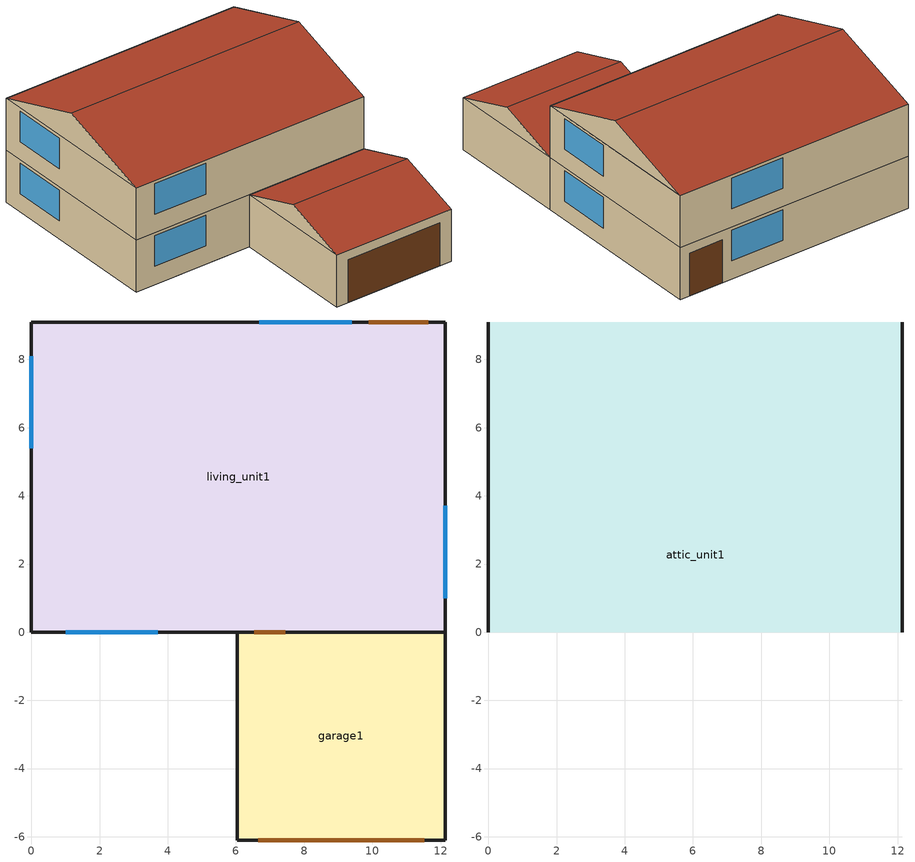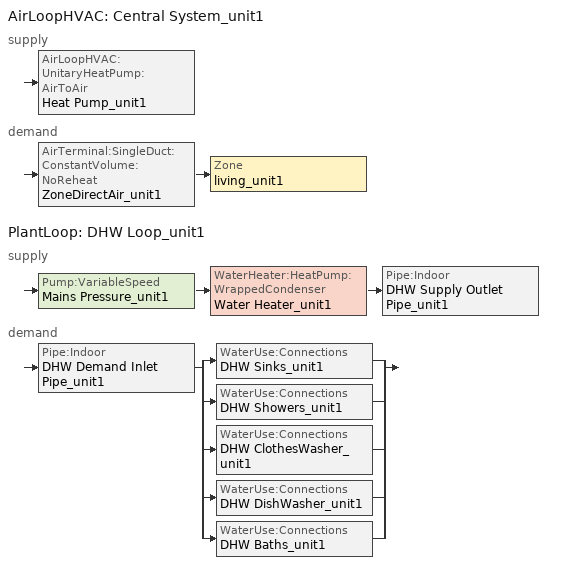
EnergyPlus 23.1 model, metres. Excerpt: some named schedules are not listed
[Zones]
living_unit1
 floor adiabatic (Interior Floor): 0,0 0,9.1 12.13,9.1 12.13,0 z2.6
 floor ground (Interior Floor): 0,0 0,9.1 12.13,9.1 12.13,0 z0.01
 wall outside (Exterior Wall): 12.13,0 12.13,9.1 0,9.1 0,0 6.04,0 z0.01:2.6; 0,0 12.13,0 12.13,9.1 0,9.1 0,0 z2.6:5.19
 wall to garage1 (Exterior Wall): 6.04,0 12.13,0 z0.01:2.6
 window (Exterior Window): 1,0 3.71,0 / 9.39,9.1 6.68,9.1 / 12.13,1 12.13,3.71 / 0,8.1 0,5.39 z0.92:2.45; 1,0 3.71,0 / 9.39,9.1 6.68,9.1 / 12.13,1 12.13,3.71 / 0,8.1 0,5.39 z3.52:5.04
 door (Exterior Door): 11.63,9.1 9.89,9.1 z0.01:2.14
 door inside (Exterior Door): 6.54,0 7.45,0 z0.01:2.14
 ceiling to attic_unit1 (Interior Ceiling): 0,0 12.13,0 12.13,9.1 0,9.1 z5.19
garage1
 floor ground (Interior Floor): 6.04,-6.1 6.04,0 12.13,0 12.13,-6.1 z0.01
 wall outside (Gable_end): 6.04,0 6.04,-6.1 12.13,-6.1 12.13,0 z0.01:2.6; 12.13,-6.1,2.6 12.13,0,2.6 12.13,-3.05,3.61; 6.04,0,2.6 6.04,-6.1,2.6 6.04,-3.05,3.61
 door (Exterior Door): 6.65,-6.1 11.52,-6.1 z0.01:2.14
 roof outside (Exterior Roof): 6.04,-6.1,2.6 12.13,-6.1,2.6 12.13,-3.05,3.61 6.04,-3.05,3.61; 12.13,0,2.6 6.04,0,2.6 6.04,-3.05,3.61 12.13,-3.05,3.61
attic_unit1
 wall outside (Gable_end): 12.13,0,5.19 12.13,9.1,5.19 12.13,4.55,6.7; 0,9.1,5.19 0,0,5.19 0,4.55,6.7
 roof outside (Exterior Roof): 0,0,5.19 12.13,0,5.19 12.13,4.55,6.7 0,4.55,6.7; 12.13,9.1,5.19 0,9.1,5.19 0,4.55,6.7 12.13,4.55,6.7
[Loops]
AirLoopHVAC 'Central System_unit1'
 supply: AirLoopHVAC:UnitaryHeatPump:AirToAir 'Heat Pump_unit1'
 demand: AirTerminal:SingleDuct:ConstantVolume:NoReheat 'ZoneDirectAir_unit1' > Zone 'living_unit1'
PlantLoop 'DHW Loop_unit1'
 supply: Pump:VariableSpeed 'Mains Pressure_unit1' > WaterHeater:HeatPump:WrappedCondenser 'Water Heater_unit1' > Pipe:Indoor 'DHW Supply Outlet Pipe_unit1'
 demand: Pipe:Indoor 'DHW Demand Inlet Pipe_unit1' > split
  | WaterUse:Connections 'DHW Sinks_unit1'
  | WaterUse:Connections 'DHW Showers_unit1'
  | WaterUse:Connections 'DHW ClothesWasher_unit1'
  | WaterUse:Connections 'DHW DishWasher_unit1'
  | WaterUse:Connections 'DHW Baths_unit1'
[Building]
US+SF+CZ2AWH+hp+slab+IECC_2024: North Axis {deg}=0; Terrain=Suburbs; Loads Convergence Tolerance Value {W}=0.04; Temperature Convergence Tolerance Value {deltaC}=0.4; Solar Distribution=FullExterior; Maximum Number of Warmup Days=25; Minimum Number of Warmup Days=6
[Site:Location]
Tampa-MacDill.AFB_FL_USA WMO=747880: Latitude {deg}=27.85; Longitude {deg}=-82.52; Time Zone {hr}=-5; Elevation {m}=8
[SizingPeriod:DesignDay] Day of Month=21; Dry-Bulb Temperature Range Modifier Type=DefaultMultipliers; Humidity Condition Type=Wetbulb; Barometric Pressure {Pa}=101229; Rain Indicator=No; Snow Indicator=No; Daylight Saving Time Indicator=No
Name | Month | Day Type | Maximum Dry-Bulb Temperature {C} | Daily Dry-Bulb Temperature Range {deltaC} | Wetbulb or DewPoint at Maximum Dry-Bulb {C} | Wind Speed {m/s} | Wind Direction {deg} | Solar Model Indicator | Sky Clearness | ASHRAE Clear Sky Optical Depth for Beam Irradiance (taub) | ASHRAE Clear Sky Optical Depth for Diffuse Irradiance (taud)
Tampa-MacDill.AFB_FL_USA Ann Htg 99.6% Condns DB | 1 | WinterDesignDay | 4.6 | 0 | 4.6 | 2.5 | 10 | ASHRAEClearSky | 0
Tampa-MacDill.AFB_FL_USA Ann Clg .4% Condns DB=>MWB | 8 | SummerDesignDay | 33.9 | 7.9 | 25.1 | 3.1 | 270 | ASHRAETau |  | 0.491 | 2.016
[Site:WaterMainsTemperature]
Calculation Method=Correlation; Annual Average Outdoor Air Temperature {C}=21.85; Maximum Difference In Monthly Average Outdoor Air Temperatures {deltaC}=14.3
[Material]
Name | Roughness | Thickness {m} | Conductivity {W/m-K} | Density {kg/m3} | Specific Heat {J/kg-K} | Thermal Absorptance | Solar Absorptance | Visible Absorptance
sheathing_consol_layer | Rough | 0.0127 | 0.0940184 | 685.008 | 1172.332
ceil_consol_layer | Rough | 0.340392 | 0.0617176 | 41.9286 | 776.251
wall_consol_layer | Rough | 0.0889 | 0.0579573 | 120.801 | 1036.26
CopperPipe | MediumRough | 0.01905 | 401 | 2243 | 837 | 0.9 | 0.65 | 0.65
Asphalt_shingle | MediumRough | 0.00633985 | 0.08186 | 1121.29 | 1255.2 | 0.9 | 0.75
cement_stucco | MediumSmooth | 0.01905 | 0.721 | 1865.58 | 878.64
syn_stucco | MediumSmooth | 0.003048 | 8.65E-02 | 400 | 878.64 | 0.7
Drywall_1/2in | MediumSmooth | 0.0127 | 0.16009 | 800.923 | 1087.84
OSB_5/8in | MediumSmooth | 0.015875 | 0.1163 | 544.627 | 1213.36
OSB_7/16in | MediumSmooth | 0.0111125 | 0.1163 | 544.627 | 1213.36
Plywood_3/4in | Rough | 0.01905 | 0.115458 | 544.68 | 674.54 | 0.9 | 0.7 | 0.7
Carpet_n_pad | MediumSmooth | 0.0254001 | 0.0601314 | 32.0369 | 836.8 | 0.9 | 0.7 | 0.7
OSB_1/2in | MediumSmooth | 0.0127 | 0.1163 | 544.627 | 1213.36 | 0.9 | 0.7 | 0.7
door_const | Smooth | 0.0317022 | 0.0720096 | 512.64 | 767.58
Std Wood 6inch | MediumSmooth | 0.15 | 0.12 | 540 | 1210 | 0.9 | 0.7 | 0.7
Pipe Insulation | VeryRough | 0.0406504 | 0.0331717 | 91 | 836 | 0.9 | 0.5 | 0.5
[Material:NoMass]
Bldg_paper_felt: Roughness=Smooth; Thermal Resistance {m2-K/W}=0.0105666
[Material:AirGap]
Air_4_in_vert: Thermal Resistance {m2-K/W}=0.158499
[WindowMaterial:SimpleGlazingSystem]
Glass: U-Factor {W/m2-K}=2.27144; Solar Heat Gain Coefficient=0.216875; Visible Transmittance=0.88
[WindowMaterial:Blind]
int_blind: Slat Orientation=Horizontal; Slat Width {m}=0.025; Slat Separation {m}=0.01875; Slat Thickness {m}=0.001; Slat Angle {deg}=45; Slat Conductivity {W/m-K}=221; Slat Beam Solar Transmittance=0; Front Side Slat Beam Solar Reflectance=0.5; Back Side Slat Beam Solar Reflectance=0.5; Slat Diffuse Solar Transmittance=0; Front Side Slat Diffuse Solar Reflectance=0.5; Back Side Slat Diffuse Solar Reflectance=0.5; Slat Beam Visible Transmittance=0; Front Side Slat Beam Visible Reflectance=0.5; Back Side Slat Beam Visible Reflectance=0.5; Slat Diffuse Visible Transmittance=0; Front Side Slat Diffuse Visible Reflectance=0.5; Back Side Slat Diffuse Visible Reflectance=0.5; Slat Infrared Hemispherical Transmittance=0; Front Side Slat Infrared Hemispherical Emissivity=0.9; Back Side Slat Infrared Hemispherical Emissivity=0.9; Blind to Glass Distance {m}=0.05; Blind Top Opening Multiplier=0.5; Blind Bottom Opening Multiplier=0.5; Blind Left Side Opening Multiplier=0.5; Blind Right Side Opening Multiplier=0.5
[Construction]
Exterior Wall: syn_stucco, sheathing_consol_layer, OSB_7/16in, wall_consol_layer, Drywall_1/2in
InteriorFurnishings: Std Wood 6inch
Interior Floor: Plywood_3/4in, Carpet_n_pad
Interior Ceiling: ceil_consol_layer, Drywall_1/2in
Exterior Roof: Asphalt_shingle, OSB_1/2in
Exterior Window: Glass
Exterior Door: door_const
Gable_end: cement_stucco, Bldg_paper_felt, OSB_5/8in, Air_4_in_vert, Drywall_1/2in
window_w_blinds: Glass, int_blind
Insulated Pipe: Pipe Insulation, CopperPipe
[Zone] Multiplier=1
living_unit1; garage1; attic_unit1
[WindowShadingControl]
Shades-living_unit1: Zone=living_unit1; Shading Type=InteriorBlind; Construction with Shading=window_w_blinds; Shading Control Type=OnIfScheduleAllows; Schedule=shading_2012iecc; Shading Control Is Scheduled=Yes; Glare Control Is Active=No; Multiple Surface Control Type=Sequential; Fenestration Surface 1=Window_ldf_1.unit1; Fenestration Surface 2=Window_ldb_1.unit1; Fenestration Surface 3=Window_sdr_1.unit1; Fenestration Surface 4=Window_sdl_1.unit1; Fenestration Surface 5=Window_ldf_2.unit1; Fenestration Surface 6=Window_ldb_2.unit1; Fenestration Surface 7=Window_sdr_2.unit1; Fenestration Surface 8=Window_sdl_2.unit1
[InternalMass]
Internalmass_unit1: Construction=InteriorFurnishings; Zone or ZoneList=living_unit1; Surface Area {m2}=9.89591
[Shading:Overhang] Height above Window or Door {m}=0; Tilt Angle from Window/Door {deg}=90; Left extension from Window/Door Width {m}=0; Right extension from Window/Door Width {m}=0; Depth {m}=0.0152439
Name | Window or Door
Overhang_sdr_1.unit1 | Window_sdr_1.unit1
Overhang_sdr_2.unit1 | Window_sdr_2.unit1
[GroundHeatTransfer:Control]
gtp_control: Run Basement Preprocessor=no; Run Slab Preprocessor=yes
[GroundHeatTransfer:Slab:Materials]
NMAT: Number of materials=2; ALBEDO: Surface Albedo: No Snow=0.16; ALBEDO: Surface Albedo: Snow=0.4; EPSLW: Surface Emissivity: No Snow=0.9; EPSLW: Surface Emissivity: Snow=0.9; Z0: Surface Roughness: No Snow {cm}=0.75; Z0: Surface Roughness: Snow {cm}=0.05; HIN: Indoor HConv: Downward Flow {W/m2-K}=6; HIN: Indoor HConv: Upward {W/m2-K}=9
[GroundHeatTransfer:Slab:MatlProps]
RHO: Slab Material density {kg/m3}=2300; RHO: Soil Density {kg/m3}=1200; CP: Slab CP {J/kg-K}=650; CP: Soil CP {J/kg-K}=1200; TCON: Slab k {W/m-K}=0.9; TCON: Soil k {W/m-K}=1
[GroundHeatTransfer:Slab:BoundConds]
EVTR: Is surface evapotranspiration modeled=FALSE; FIXBC: is the lower boundary at a fixed temperature=TRUE; TDEEPin {C}=10; USRHflag: Is the ground surface h specified by the user?=FALSE
[GroundHeatTransfer:Slab:BldgProps]
IYRS: Number of years to iterate=10; Shape: Slab shape=0; HBLDG: Building height {m}=4; TIN1: January Indoor Average Temperature Setpoint {C}=22.22; TIN2: February Indoor Average Temperature Setpoint {C}=22.22; TIN3: March Indoor Average Temperature Setpoint {C}=22.22; TIN4: April Indoor Average Temperature Setpoint {C}=22.22; TIN5: May Indoor Average Temperature Setpoint {C}=22.22; TIN6: June Indoor Average Temperature Setpoint {C}=23.88; TIN7: July Indoor Average Temperature Setpoint {C}=23.88; TIN8: August Indoor Average Temperature Setpoint {C}=23.88; TIN9: September Indoor Average Temperature Setpoint {C}=23.88; TIN10: October Indoor Average Temperature Setpoint {C}=22.22; TIN11: November Indoor Average Temperature Setpoint {C}=22.22; TIN12: December Indoor Average Temperature Setpoint {C}=22.22; TINAmp: Daily Indoor sine wave variation amplitude {deltaC}=0; ConvTol: Convergence Tolerance=0.1
[GroundHeatTransfer:Slab:Insulation]
RINS: R value of under slab insulation {m2-K/W}=0; DINS: Width of strip of under slab insulation {m}=0; RVINS: R value of vertical insulation {m2-K/W}=0; ZVINS: Depth of vertical insulation {m}=0.6; IVINS: Flag: Is there vertical insulation=0
[GroundHeatTransfer:Slab:EquivalentSlab]
APRatio: The area to perimeter ratio for this slab {m}=2.59995; SLABDEPTH: Thickness of slab on grade {m}=0.15; CLEARANCE: Distance from edge of slab to domain edge {m}=15; ZCLEARANCE: Distance from bottom of slab to domain bottom {m}=15
[GroundHeatTransfer:Basement:SimParameters]
F: Multiplier for the ADI solution=0.1; IYRS: Maximum number of yearly iterations:=15
[GroundHeatTransfer:Basement:MatlProps]
NMAT: Number of materials in this domain=6; Density for Foundation Wall {kg/m3}=2243; density for Floor Slab {kg/m3}=2243; density for Ceiling {kg/m3}=311; density for Soil {kg/m3}=1500; density for Gravel {kg/m3}=2000; density for Wood {kg/m3}=449; Specific heat for foundation wall {J/kg-K}=880; Specific heat for floor slab {J/kg-K}=880; Specific heat for ceiling {J/kg-K}=1530; Specific heat for soil {J/kg-K}=840; Specific heat for gravel {J/kg-K}=720; Specific heat for wood {J/kg-K}=1530; Thermal conductivity for foundation wall {W/m-K}=1.4; Thermal conductivity for floor slab {W/m-K}=1.4; Thermal conductivity for ceiling {W/m-K}=0.09; thermal conductivity for soil {W/m-K}=1.1; thermal conductivity for gravel {W/m-K}=1.9; thermal conductivity for wood {W/m-K}=0.12
[GroundHeatTransfer:Basement:Insulation]
REXT: R Value of any exterior insulation {m2-K/W}=1.761e-05; INSFULL: Flag: Is the wall fully insulated?=True
[GroundHeatTransfer:Basement:SurfaceProps]
ALBEDO: Surface albedo for No snow conditions=0.16; ALBEDO: Surface albedo for snow conditions=0.4; EPSLN: Surface emissivity No Snow=0.94; EPSLN: Surface emissivity with Snow=0.86; VEGHT: Surface roughness No snow conditions {cm}=6; VEGHT: Surface roughness Snow conditions {cm}=0.25; PET: Flag, Potential evapotranspiration on?=False
[GroundHeatTransfer:Basement:BldgData]
DWALL: Wall thickness {m}=0.2; DSLAB: Floor slab thickness {m}=0.243828; DGRAVXY: Width of gravel pit beside basement wall {m}=0.3; DGRAVZN: Gravel depth extending above the floor slab {m}=0.2; DGRAVZP: Gravel depth below the floor slab {m}=0.1
[GroundHeatTransfer:Basement:Interior]
COND: Flag: Is the basement conditioned?=True; HIN: Downward convection only heat transfer coefficient {W/m2-K}=0.92; HIN: Upward convection only heat transfer coefficient {W/m2-K}=4.04; HIN: Horizontal convection only heat transfer coefficient {W/m2-K}=3.08; HIN: Downward combined (convection and radiation) heat transfer coefficient {W/m2-K}=6.13; HIN: Upward combined (convection and radiation) heat transfer coefficient {W/m2-K}=9.26; HIN: Horizontal combined (convection and radiation) heat transfer coefficient {W/m2-K}=8.29
[GroundHeatTransfer:Basement:ComBldg]
January average temperature {C}=21; February average temperature {C}=21; March average temperature {C}=21; April average temperature {C}=21; May average temperature {C}=24; June average temperature {C}=24; July average temperature {C}=24; August average temperature {C}=24; September average temperature {C}=24; October average temperature {C}=24; November average temperature {C}=21; December average temperature {C}=21; Daily variation sine wave amplitude {deltaC}=21
[GroundHeatTransfer:Basement:EquivSlab]
APRatio: The area to perimeter ratio for this slab {m}=2.59995; EquivSizing: Flag=True
[GroundHeatTransfer:Basement:EquivAutoGrid]
CLEARANCE: Distance from outside of wall to edge of 3-D ground domain {m}=15; SlabDepth: Thickness of the floor slab {m}=0.1; BaseDepth: Depth of the basement wall below grade {m}=1.21914
[People]
people_unit1: Zone or ZoneList or Space or SpaceList=living_unit1; Number of People Schedule=Occupancy; Number of People Calculation Method=People; Number of People=3; Fraction Radiant=0; Sensible Heat Fraction=autocalculate; Activity Level Schedule=activity_sch; Enable ASHRAE 55 Comfort Warnings=No; Mean Radiant Temperature Calculation Type=ZoneAveraged
[Lights] Zone or ZoneList or Space or SpaceList=living_unit1; Schedule=InteriorLightingHE; Design Level Calculation Method=LightingLevel; Return Air Fraction=0; Fraction Radiant=0.6; Fraction Visible=0.2; Fraction Replaceable=0
Name | Lighting Level {W}
Living Hardwired Lighting1 | 232.336
Living Plug-in Lighting1 | 105.654
[ElectricEquipment] Zone or ZoneList or Space or SpaceList=living_unit1; Design Level Calculation Method=EquipmentLevel
Name | Schedule | Design Level {W} | Fraction Latent | Fraction Radiant | Fraction Lost
dishwasher1 | DishWasher_equip_sch | 37.141 | 0.15 | 0.6 | 0.25
refrigerator1 | Refrigerator | 84.3882 | 0 | 1 | 0
clotheswasher1 | ClothesWasher_equip_sch | 12.6932 | 0 | 0.8 | 0.2
electric_dryer1 | ClothesDryer | 213.065 | 0.05 | 0.15 | 0.8
electric_range1 | CookingRange | 248.154 | 0.3 | 0.4 | 0.3
television1 | InteriorLighting | 0 | 0 | 1 | 0
electric_mels1 | MiscPlugLoad | 567.464 | 0.06 | 0.69 | 0.25
IECC_Adj1 | MiscPlugLoad | 340.847 | 0.062439 | 0.411909 | 0.251045
[Exterior:Lights]
Name | Schedule | Design Level {W}
Exterior-Lights_unit1 | ExteriorLighting | 43.2425
Garage-Lights_unit1 | InteriorLightingHE | 7.16295
[DesignSpecification:OutdoorAir]
SZ_DSOA_living_unit1: Outdoor Air Method=Flow/Zone; Outdoor Air Flow per Person {m3/s-person}=0; Outdoor Air Flow per Zone {m3/s}=0.0283168
[Sizing:Zone]
living_unit1: Zone Cooling Design Supply Air Temperature Input Method=SupplyAirTemperature; Zone Cooling Design Supply Air Temperature {C}=12; Zone Heating Design Supply Air Temperature Input Method=SupplyAirTemperature; Zone Heating Design Supply Air Temperature {C}=32.22; Zone Cooling Design Supply Air Humidity Ratio {kgWater/kgDryAir}=0.0075; Zone Heating Design Supply Air Humidity Ratio {kgWater/kgDryAir}=0.008; Design Specification Outdoor Air Object=SZ_DSOA_living_unit1; Cooling Design Air Flow Method=DesignDay; Cooling Minimum Air Flow per Zone Floor Area {m3/s-m2}=0.000762; Heating Design Air Flow Method=DesignDay; Heating Maximum Air Flow per Zone Floor Area {m3/s-m2}=0.002032; Heating Maximum Air Flow {m3/s}=0.141576; Heating Maximum Air Flow Fraction=0.3
[Sizing:System]
Central System_unit1: Type of Load to Size On=Sensible; Design Outdoor Air Flow Rate {m3/s}=autosize; Central Heating Maximum System Air Flow Ratio=1; Preheat Design Temperature {C}=7; Preheat Design Humidity Ratio {kgWater/kgDryAir}=0.008; Precool Design Temperature {C}=11; Precool Design Humidity Ratio {kgWater/kgDryAir}=0.0075; Central Cooling Design Supply Air Temperature {C}=12; Central Heating Design Supply Air Temperature {C}=32.22; Type of Zone Sum to Use=NonCoincident; 100% Outdoor Air in Cooling=No; 100% Outdoor Air in Heating=No; Central Cooling Design Supply Air Humidity Ratio {kgWater/kgDryAir}=0.0075; Central Heating Design Supply Air Humidity Ratio {kgWater/kgDryAir}=0.008; Cooling Supply Air Flow Rate Method=DesignDay; Heating Supply Air Flow Rate Method=DesignDay; Zone Maximum Outdoor Air Fraction=1; Cooling Design Capacity Method=FractionOfAutosizedCoolingCapacity; Cooling Design Capacity {W}=autosize; Fraction of Autosized Cooling Design Capacity=1.15; Heating Design Capacity Method=FractionOfAutosizedHeatingCapacity; Heating Design Capacity {W}=autosize; Fraction of Autosized Heating Design Capacity=1.25; Central Cooling Capacity Control Method=OnOff
[Sizing:Plant]
DHW Loop_unit1: Loop Type=Heating; Design Loop Exit Temperature {C}=48.8889; Loop Design Temperature Difference {deltaC}=5.55556
[ZoneControl:Thermostat]
Zone Thermostat_unit1: Zone or ZoneList=living_unit1; Control Type Schedule=zone_control_type; Control 1=thermostat_living Dual SP Control
[ThermostatSetpoint:DualSetpoint]
thermostat_living Dual SP Control: Heating Setpoint Temperature Schedule=heating_sch; Cooling Setpoint Temperature Schedule=cooling_sch
[AirTerminal:SingleDuct:ConstantVolume:NoReheat]
ZoneDirectAir_unit1: Availability Schedule=always_avail; Maximum Air Flow Rate {m3/s}=autosize
[Zone equipment]
living_unit1: ZoneDirectAir_unit1, Water Heater_unit1, Zone Exhaust Fan_unit1
[Fan:OnOff] Availability Schedule=always_avail; Maximum Flow Rate {m3/s}=autosize; Motor In Airstream Fraction=1
Name | Fan Total Efficiency | Pressure Rise {Pa} | Motor Efficiency
Supply Fan_unit1 | 0.50054 | 400 | 0.863
Heat Pump Water Heater Fan_unit1 | 0.7 | 100 | 0.9
[Fan:ZoneExhaust]
Zone Exhaust Fan_unit1: Availability Schedule=always_avail; Fan Total Efficiency=0.6; Pressure Rise {Pa}=454.046; Maximum Flow Rate {m3/s}=0.0283168; System Availability Manager Coupling Mode=Decoupled
[Coil:Cooling:DX:SingleSpeed]
DX Cooling Coil_unit1: Availability Schedule=always_avail; Gross Rated Total Cooling Capacity {W}=autosize; Gross Rated Sensible Heat Ratio=autosize; Gross Rated Cooling COP {W/W}=4.3039; Rated Air Flow Rate {m3/s}=autosize; Total Cooling Capacity Function of Temperature Curve=HPACCoolCapFT; Total Cooling Capacity Function of Flow Fraction Curve=HPACCoolCapFFF; Energy Input Ratio Function of Temperature Curve=HPACCOOLEIRFT; Energy Input Ratio Function of Flow Fraction Curve=HPACCOOLEIRFFF; Part Load Fraction Correlation Curve=HPACCOOLPLFFPLR
[Coil:Heating:Electric]
Supp Heating Coil_unit1: Availability Schedule=always_avail; Efficiency=1; Nominal Capacity {W}=autosize
[Coil:Heating:DX:SingleSpeed]
Main DX Heating Coil_unit1: Availability Schedule=always_avail; Gross Rated Heating Capacity {W}=autosize; Gross Rated Heating COP {W/W}=3.8378; Rated Air Flow Rate {m3/s}=autosize; Heating Capacity Function of Temperature Curve=HPACHeatCapFT; Heating Capacity Function of Flow Fraction Curve=HPACHeatCapFFF; Energy Input Ratio Function of Temperature Curve=HPACHeatEIRFT; Energy Input Ratio Function of Flow Fraction Curve=HPACHeatEIRFFF; Part Load Fraction Correlation Curve=HPACCOOLPLFFPLR; Defrost Energy Input Ratio Function of Temperature Curve=Defrost_EIR_FT; Minimum Outdoor Dry-Bulb Temperature for Compressor Operation {C}=-23.33; Maximum Outdoor Dry-Bulb Temperature for Defrost Operation {C}=5; Crankcase Heater Capacity {W}=200; Maximum Outdoor Dry-Bulb Temperature for Crankcase Heater Operation {C}=10; Defrost Strategy=ReverseCycle; Defrost Control=OnDemand
[Coil:WaterHeating:AirToWaterHeatPump:Wrapped]
Heat Pump Water Heater Evaporator_unit1: Rated Heating Capacity {W}=1500; Rated COP {W/W}=4.05; Rated Sensible Heat Ratio=0.981; Rated Evaporator Inlet Air Dry-Bulb Temperature {C}=19.7; Rated Evaporator Inlet Air Wet-Bulb Temperature {C}=13.5; Rated Condenser Water Temperature {C}=48.89; Rated Evaporator Air Flow Rate {m3/s}=0.189; Evaporator Fan Power Included in Rated COP=yes; Maximum Ambient Temperature for Crankcase Heater Operation {C}=10; Evaporator Air Temperature Type for Curve Objects=WetBulbTemperature; Heating Capacity Function of Temperature Curve=HPWH-Htg-Cap-fT; Heating COP Function of Temperature Curve=HPWH-Htg-COP-fT; Part Load Fraction Correlation Curve=HPWH-COP-fPLR
[AirLoopHVAC:UnitaryHeatPump:AirToAir]
Heat Pump_unit1: Availability Schedule=always_avail; Cooling Supply Air Flow Rate {m3/s}=autosize; Heating Supply Air Flow Rate {m3/s}=autosize; No Load Supply Air Flow Rate {m3/s}=0; Controlling Zone or Thermostat Location=living_unit1; Supply Air Fan=Supply Fan_unit1; Heating Coil=Main DX Heating Coil_unit1; Cooling Coil=DX Cooling Coil_unit1; Supplemental Heating Coil=Supp Heating Coil_unit1; Maximum Supply Air Temperature from Supplemental Heater {C}=50; Maximum Outdoor Dry-Bulb Temperature for Supplemental Heater Operation {C}=10; Fan Placement=BlowThrough; Supply Air Fan Operating Mode Schedule=fan_cycle
[AirLoopHVAC]
Central System_unit1: Design Supply Air Flow Rate {m3/s}=autosize
[Pipe:Indoor] Construction=Insulated Pipe; Environment Type=ZONE; Ambient Temperature Zone=living_unit1; Pipe Inside Diameter {m}=0.02; Pipe Length {m}=7
DHW Demand Inlet Pipe_unit1; DHW Supply Outlet Pipe_unit1
[Pump:VariableSpeed]
Mains Pressure_unit1: Design Maximum Flow Rate {m3/s}=autosize; Design Pump Head {Pa}=1; Design Power Consumption {W}=autosize; Motor Efficiency=1; Fraction of Motor Inefficiencies to Fluid Stream=0; Coefficient 1 of the Part Load Performance Curve=0; Coefficient 2 of the Part Load Performance Curve=1; Coefficient 3 of the Part Load Performance Curve=0; Coefficient 4 of the Part Load Performance Curve=0; Design Minimum Flow Rate {m3/s}=0; Pump Control Type=Intermittent
[WaterHeater:Stratified]
Water Heater_Tank_unit1: Tank Volume {m3}=0.302833; Tank Height {m}=1.594; Tank Shape=VerticalCylinder; Maximum Temperature Limit {C}=65; Heater Priority Control=MasterSlave; Heater 1 Setpoint Temperature Schedule=dhw_setpt_hpwh; Heater 1 Deadband Temperature Difference {deltaC}=2; Heater 1 Capacity {W}=4500; Heater 1 Height {m}=1.129; Heater 2 Setpoint Temperature Schedule=dhw_setpt_hpwh; Heater 2 Deadband Temperature Difference {deltaC}=2; Heater 2 Capacity {W}=0; Heater 2 Height {m}=0.266; Heater Fuel Type=electricity; Heater Thermal Efficiency=1; Off Cycle Parasitic Fuel Consumption Rate {W}=8.3; Off Cycle Parasitic Fuel Type=Electricity; Off Cycle Parasitic Heat Fraction to Tank=0; Off Cycle Parasitic Height {m}=1; On Cycle Parasitic Fuel Consumption Rate {W}=8.3; On Cycle Parasitic Fuel Type=Electricity; On Cycle Parasitic Heat Fraction to Tank=0; On Cycle Parasitic Height {m}=1; Ambient Temperature Indicator=Zone; Ambient Temperature Zone=garage1; Uniform Skin Loss Coefficient per Unit Area to Ambient Temperature {W/m2-K}=0.232136; Skin Loss Fraction to Zone=1; Off Cycle Flue Loss Fraction to Zone=1; Use Side Effectiveness=1; Use Side Inlet Height {m}=0; Use Side Outlet Height {m}=autocalculate; Source Side Effectiveness=1; Source Side Inlet Height {m}=0.7; Source Side Outlet Height {m}=0; Inlet Mode=Fixed; Use Side Design Flow Rate {m3/s}=autosize; Source Side Design Flow Rate {m3/s}=autosize; Indirect Water Heating Recovery Time {hr}=1.5; Number of Nodes=12
[WaterHeater:Sizing]
Water Heater_Tank_unit1: Design Mode=ResidentialHUD-FHAMinimum; Number of Bedrooms=3; Number of Bathrooms=3
[WaterHeater:HeatPump:WrappedCondenser]
Water Heater_unit1: Availability Schedule=always_avail; Compressor Setpoint Temperature Schedule=Compressor Setpoint; Dead Band Temperature Difference {deltaC}=10; Condenser Bottom Location {m}=0.0664167; Condenser Top Location {m}=0.863417; Evaporator Air Flow Rate {m3/s}=autocalculate; Inlet Air Configuration=OutdoorAirOnly; Inlet Air Zone=living_unit1; Tank=Water Heater_Tank_unit1; DX Coil=Heat Pump Water Heater Evaporator_unit1; Minimum Inlet Air Temperature for Compressor Operation {C}=10; Maximum Inlet Air Temperature for Compressor Operation {C}=48.89; Compressor Location=Outdoors; Fan=Heat Pump Water Heater Fan_unit1; Fan Placement=DrawThrough; On Cycle Parasitic Electric Load {W}=0; Off Cycle Parasitic Electric Load {W}=0; Tank Element Control Logic=Simultaneous; Control Sensor 1 Height In Stratified Tank {m}=1.262; Control Sensor 1 Weight=0.75; Control Sensor 2 Height In Stratified Tank {m}=0.464
[PlantLoop]
DHW Loop_unit1: Fluid Type=Water; Plant Equipment Operation Scheme=DHW Loop Operation_unit1; Maximum Loop Temperature {C}=100; Minimum Loop Temperature {C}=0; Maximum Loop Flow Rate {m3/s}=autosize; Minimum Loop Flow Rate {m3/s}=0; Plant Loop Volume {m3}=autocalculate; Load Distribution Scheme=Optimal
[PlantEquipmentList]
DHW Plant Equipment_unit1: Water Heater_unit1
[PlantEquipmentOperation:HeatingLoad]
DHW Control Scheme_unit1: Load Range 1 Lower Limit {W}=0; Load Range 1 Upper Limit {W}=1000000000000000; Range 1 Equipment List=DHW Plant Equipment_unit1
[PlantEquipmentOperationSchemes]
DHW Loop Operation_unit1: Control Scheme 1=DHW Control Scheme_unit1; Control Scheme 1 Schedule=always_avail
[AvailabilityManager:Scheduled]
System availability: Schedule=always_avail
[SetpointManager:Scheduled]
DHW Loop Setpoint Manager_unit1: Control Variable=Temperature; Schedule=DHWSupplySetpoint; Setpoint Node or NodeList=DHW Supply Outlet Node_unit1
[Generator:Photovoltaic]
PV:ZN_1_FLR_1_SEC_1_Ceiling: Surface=Roof_front_unit1; Module Performance=20percentEffPVhalfArea; Heat Transfer Integration Mode=Decoupled; Number of Series Strings in Parallel=1; Number of Modules in Series=1
[PhotovoltaicPerformance:Simple]
20percentEffPVhalfArea: Fraction of Surface Area with Active Solar Cells=0.5; Conversion Efficiency Input Mode=Fixed; Value for Cell Efficiency if Fixed=0.2
[ElectricLoadCenter:Generators]
Generator List: Generator 1=PV:ZN_1_FLR_1_SEC_1_Ceiling; Generator 1 Rated Electric Power Output {W}=9000
[ElectricLoadCenter:Inverter:LookUpTable]
PV Inverter: Availability Schedule=always_avail; Radiative Fraction=0.25; Rated Maximum Continuous Output Power {W}=14000; Night Tare Loss Power {W}=200; Nominal Voltage Input {V}=368; Efficiency at 10% Power and Nominal Voltage=0.839; Efficiency at 20% Power and Nominal Voltage=0.897; Efficiency at 30% Power and Nominal Voltage=0.916; Efficiency at 50% Power and Nominal Voltage=0.931; Efficiency at 75% Power and Nominal Voltage=0.934; Efficiency at 100% Power and Nominal Voltage=0.93
[ElectricLoadCenter:Storage:Battery]
Kibam: Availability Schedule=always_avail; Radiative Fraction=0; Number of Battery Modules in Parallel=10; Number of Battery Modules in Series=10; Maximum Module Capacity {Ah}=86.1; Initial Fractional State of Charge=0.7; Fraction of Available Charge Capacity=0.37; Change Rate from Bound Charge to Available Charge {1/hr}=0.5874; Fully Charged Module Open Circuit Voltage {V}=12.6; Fully Discharged Module Open Circuit Voltage {V}=12.4; Voltage Change Curve Name for Charging=charging; Voltage Change Curve Name for Discharging=discharging; Module Internal Electrical Resistance {ohms}=0.054; Maximum Module Discharging Current {A}=100; Module Cut-off Voltage {V}=10; Module Charge Rate Limit=1; Battery Life Calculation=Yes; Number of Cycle Bins=5; Battery Life Curve=Doubleexponential
[ElectricLoadCenter:Distribution]
PV Array Load Center: Generator List=Generator List; Generator Operation Scheme Type=TrackElectrical; Generator Demand Limit Scheme Purchased Electric Demand Limit {W}=0; Electrical Buss Type=DirectCurrentWithInverterDCStorage; Inverter=PV Inverter; Electrical Storage Object=Kibam; Storage Operation Scheme=TrackFacilityElectricDemandStoreExcessOnSite; Maximum Storage State of Charge Fraction=0.95; Minimum Storage State of Charge Fraction=0.2
[WaterUse:Equipment]
Name | Peak Flow Rate {m3/s} | Flow Rate Fraction Schedule | Target Temperature Schedule
Clothes Washer_unit1 | 1.62192e-06 | ClothesWasher_flow_sch | CWWaterTempSchedule
Dishwasher_unit1 | 6.36685e-07 | Dishwasher_flow_sch | DWWaterTempSchedule
Sinks_unit1 | 7.1934e-05 | BA_sink_sch | SSBWaterTempSchedule
Showers_unit1 | 0.000141975 | BA_shower_sch | SSBWaterTempSchedule
Baths_unit1 | 0.00027764 | BA_bath_sch | SSBWaterTempSchedule
[WaterUse:Connections] Drain Water Heat Exchanger Type=None
Name | Water Use Equipment 1
DHW Sinks_unit1 | Sinks_unit1
DHW Showers_unit1 | Showers_unit1
DHW ClothesWasher_unit1 | Clothes Washer_unit1
DHW DishWasher_unit1 | Dishwasher_unit1
DHW Baths_unit1 | Baths_unit1
[UtilityCost:Tariff]
Name | Output Meter | Conversion Factor Choice | Season Schedule | Demand Window Length | Monthly Charge or Variable | Group
ReliantEnergy_PTB-LGS_LargeGeneral | Electricity:Facility | kWh | ReliantEnergySeasonSched | halfHour | 2936.2 | Comm Elect
ReliantEnergy_PTB-MGS_MiscGeneral | Electricity:Facility | kWh | ReliantEnergySeasonSched | halfHour | 18.82 | Comm Elect
TX_EIAMonthlyRateGas | NaturalGas:Facility | MCF |  |  | 0 | Comm Gas
[UtilityCost:Qualify] Variable=TotalDemand; Threshold Value or Variable=400; Season=Annual; Threshold Test=Count
Name | Utility Cost Qualify | Tariff | Qualify Type | Number of Months
 | MinDemand400kw | ReliantEnergy_PTB-LGS_LargeGeneral | Minimum | 12
 | MaxDemand400kw | ReliantEnergy_PTB-MGS_MiscGeneral | Maximum | 1
[UtilityCost:Charge:Simple]
Name | Utility Cost Charge Simple | Tariff | Source Variable | Season | Category Variable | Cost per Unit Value or Variable
 | SummerFuelEnergyCharge | ReliantEnergy_PTB-LGS_LargeGeneral | totalEnergy | Summer | EnergyCharges | 0.0823
 | WinterFuelEnergyCharge | ReliantEnergy_PTB-LGS_LargeGeneral | totalEnergy | Winter | EnergyCharges | 0.0485
 | TaxofEightPtTwoFivePercent | ReliantEnergy_PTB-LGS_LargeGeneral | SubTotal | Annual | Taxes | 0.0825
 | SummerFuelEnergyCharge | ReliantEnergy_PTB-MGS_MiscGeneral | totalEnergy | Summer | EnergyCharges | 0.0823
 | WinterFuelEnergyCharge | ReliantEnergy_PTB-MGS_MiscGeneral | totalEnergy | Winter | EnergyCharges | 0.0485
 | TaxofEightPtTwoFivePercent | ReliantEnergy_PTB-MGS_MiscGeneral | SubTotal | Annual | Taxes | 0.0825
 | MonthlyRateGasCharge | TX_EIAMonthlyRateGas | totalEnergy | Annual | EnergyCharges | TX_MonthlyGasRates
 | TaxofEightPtTwoFivePercent | TX_EIAMonthlyRateGas | SubTotal | Annual | Taxes | 0.0825
[UtilityCost:Charge:Block]
Name | Utility Cost Charge Block | Tariff | Source Variable | Season | Category Variable | Block Size Multiplier Value or Variable | Block Size 1 Value or Variable | Block 1 Cost per Unit Value or Variable | Block Size 2 Value or Variable | Block 2 Cost per Unit Value or Variable | Block Size 3 Value or Variable | Block 3 Cost per Unit Value or Variable
 | SummerBaseEnergycharge | ReliantEnergy_PTB-LGS_LargeGeneral | TotalEnergy | Summer | EnergyCharges | TotalDemand | 295 | 0.0249 | remaining | 0.0048
 | AnnualDemandCharge | ReliantEnergy_PTB-LGS_LargeGeneral | TotalDemand | Annual | DemandCharges |  | 400 | 0 | remaining | 6.14
 | SummerBaseEnergycharge | ReliantEnergy_PTB-MGS_MiscGeneral | TotalEnergy | Summer | EnergyCharges | TotalDemand | 125 | 0.0521 | 170 | 0.0317 | remaining | 0.0055
 | SummerBaseEnergycharge | ReliantEnergy_PTB-MGS_MiscGeneral | TotalEnergy | Summer | EnergyCharges | TotalDemand | 125 | 0.0504 | 170 | 0.0317 | remaining | 0.0055
 | AnnualDemandCharge | ReliantEnergy_PTB-MGS_MiscGeneral | TotalDemand | Annual | DemandCharges | TotalDemand | 10 | 0 | remaining | 3.04
[UtilityCost:Variable]
TX_MonthlyGasRates: Tariff=TX_EIAMonthlyRateGas; Variable Type=Currency; January Value=7.87; February Value=7.73; March Value=7.41; April Value=7.86; May Value=8.05; June Value=8.75; July Value=8.21; August Value=8.34; September Value=8.04; October Value=7.65; November Value=8.24; December Value=7.99
[Schedule:Day:Hourly]
OccupancyDay: 1, 1, 1, 1, 1, 1, 1, 0.8831, 0.40861, 0.24189, 0.24189, 0.24189, 0.24189, 0.24189, 0.24189, 0.24189, 0.29498, 0.5531, 0.89693, 0.89693, 0.89693, 1, 1, 1
LightingDay: 0.0625, 0.0625, 0.0625, 0.0625, 0.1875, 0.390625, 0.4375, 0.390625, 0.171875, 0.117188, 0.117188, 0.117188, 0.117188, 0.117188, 0.117188, 0.203125, 0.4375, 0.609375, 0.820312, 0.984375, 1, 0.6875, 0.382812, 0.15625
ExteriorLightingDay: 1, 1, 1, 1, 1, 1, 0, 0, 0, 0, 0, 0, 0, 0, 0, 0, 0, 0, 1, 1, 1, 1, 1, 1
LightingDay_EELighting: 0.06875, 0.06875, 0.06875, 0.06875, 0.20625, 0.429688, 0.48125, 0.429688, 0.189062, 0.128906, 0.128906, 0.128906, 0.128906, 0.128906, 0.128906, 0.223438, 0.48125, 0.670312, 0.902344, 1, 1, 0.75625, 0.421094, 0.171875
RefrigeratorDay: 0.8, 0.782696, 0.765594, 0.742857, 0.731388, 0.731388, 0.75996, 0.8, 0.817103, 0.828571, 0.8, 0.8, 0.839839, 0.839839, 0.828571, 0.839839, 0.885714, 0.971429, 1, 0.971429, 0.942857, 0.925553, 0.885714, 0.828571
MiscPlugLoadDay: 0.60749, 0.559339, 0.552853, 0.545071, 0.524481, 0.585279, 0.676232, 0.718547, 0.60749, 0.517023, 0.529183, 0.529345, 0.520428, 0.538424, 0.568742, 0.600357, 0.710117, 0.862678, 0.936608, 0.966764, 1, 0.976654, 0.845169, 0.734436
CookingRangeDay: 0.0471585, 0.0471585, 0.0235459, 0.0235459, 0.0471585, 0.0707044, 0.165088, 0.283018, 0.306564, 0.320771, 0.283018, 0.330176, 0.377335, 0.306564, 0.292423, 0.377335, 0.613194, 1, 0.778348, 0.400947, 0.235859, 0.165088, 0.103722, 0.0707044
DishwasherWeekday_flow_sch: 0.115858, 0.0514759, 0.0385692, 0.0257379, 0.0257379, 0.0772138, 0.154503, 0.231792, 0.437922, 0.489398, 0.425016, 0.360633, 0.309082, 0.347726, 0.283344, 0.270437, 0.283344, 0.373464, 0.656883, 0.8372, 0.682621, 0.502305, 0.33482, 0.231792
DishwasherWeekend_flow_sch: 0.124134, 0.0551527, 0.0413241, 0.0275764, 0.0275764, 0.0827291, 0.165539, 0.248349, 0.469202, 0.524355, 0.455374, 0.386393, 0.331159, 0.372564, 0.303583, 0.289754, 0.303583, 0.40014, 0.703804, 0.897, 0.73138, 0.538184, 0.358735, 0.248349
DishwasherVacation_flow_sch; DishwasherVacation_equip_sch; ClothesWasherVacation_flow_sch; ClothesWasherVacation_equip_sch; ClothesDryerVacation: 0, 0, 0, 0, 0, 0, 0, 0, 0, 0, 0, 0, 0, 0, 0, 0, 0, 0, 0, 0, 0, 0, 0, 0
DishwasherWeekday_equip_sch: 0.129162, 0.0573867, 0.042998, 0.0286934, 0.0286934, 0.0860801, 0.172244, 0.258408, 0.488208, 0.545594, 0.473819, 0.402044, 0.344573, 0.387655, 0.315879, 0.301491, 0.315879, 0.416348, 0.732312, 0.933333, 0.761005, 0.559983, 0.373266, 0.258408
DishwasherWeekend_equip_sch: 0.138388, 0.0614858, 0.0460692, 0.0307429, 0.0307429, 0.0922286, 0.184547, 0.276866, 0.52308, 0.584565, 0.507663, 0.430761, 0.369185, 0.415344, 0.338442, 0.323026, 0.338442, 0.446087, 0.78462, 1, 0.815362, 0.599982, 0.399928, 0.276866
ClothesWasherWeekday_flow_sch: 0.0796475, 0.0637009, 0.0318078, 0.0318078, 0.0637009, 0.095594, 0.191188, 0.414354, 0.621574, 0.7332, 0.717253, 0.637521, 0.573735, 0.510034, 0.446247, 0.414354, 0.430301, 0.414354, 0.414354, 0.414354, 0.414354, 0.398408, 0.270921, 0.143434
ClothesWasherWeekend_flow_sch: 0.097441, 0.077932, 0.0389138, 0.0389138, 0.077932, 0.11695, 0.2339, 0.506923, 0.760436, 0.897, 0.877491, 0.779946, 0.701909, 0.623977, 0.545941, 0.506923, 0.526432, 0.506923, 0.506923, 0.506923, 0.506923, 0.487414, 0.331446, 0.175477
ClothesWasherWeekday_equip_sch: 0.0887931, 0.0710155, 0.0354602, 0.0354602, 0.0710155, 0.106571, 0.213142, 0.461934, 0.692948, 0.817391, 0.799614, 0.710725, 0.639615, 0.568599, 0.497489, 0.461934, 0.479711, 0.461934, 0.461934, 0.461934, 0.461934, 0.444156, 0.30203, 0.159904
ClothesWasherWeekend_equip_sch: 0.10863, 0.0868807, 0.0433822, 0.0433822, 0.0868807, 0.130379, 0.260758, 0.565131, 0.847755, 1, 0.978251, 0.869505, 0.782508, 0.695627, 0.60863, 0.565131, 0.586881, 0.565131, 0.565131, 0.565131, 0.565131, 0.543382, 0.369505, 0.195627
ClothesDryerWeekday: 0.0996819, 0.0598091, 0.0398727, 0.0199364, 0.0398727, 0.0598091, 0.159491, 0.318982, 0.486427, 0.685791, 0.785473, 0.817391, 0.7456, 0.677837, 0.610073, 0.578155, 0.558218, 0.546236, 0.518346, 0.510391, 0.5263, 0.546236, 0.4386, 0.239236
ClothesDryerWeekend: 0.121951, 0.0731707, 0.0487805, 0.0243902, 0.0487805, 0.0731707, 0.195122, 0.390244, 0.595097, 0.839, 0.960951, 1, 0.91217, 0.829268, 0.746366, 0.707317, 0.682927, 0.668268, 0.634146, 0.624415, 0.643878, 0.668268, 0.536585, 0.292683
[Schedule:Week:Compact]
RefrigeratorWeek: For: AllDays, RefrigeratorDay
MiscPlugLoadWeek: For: AllDays, MiscPlugLoadDay
CookingRangeWeek: For: AllDays, CookingRangeDay
DishwasherWeek_flow_sch: For: Weekdays, DishwasherWeekday_flow_sch, For: CustomDay1, DishwasherVacation_flow_sch, For: AllOtherDays, DishwasherWeekend_flow_sch
DishwasherWeek_equip_sch: For: Weekdays, DishwasherWeekday_equip_sch, For: CustomDay1, DishwasherVacation_equip_sch, For: AllOtherDays, DishwasherWeekend_equip_sch
ClothesWasherWeek_flow_sch: For: Weekdays, ClothesWasherWeekday_flow_sch, For: CustomDay1, ClothesWasherVacation_flow_sch, For: AllOtherDays, ClothesWasherWeekend_flow_sch
ClothesWasherWeek_equip_sch: For: Weekdays, ClothesWasherWeekday_equip_sch, For: CustomDay1, ClothesWasherVacation_equip_sch, For: AllOtherDays, ClothesWasherWeekend_equip_sch
ClothesDryerWeek: For: Weekdays, ClothesDryerWeekday, For: CustomDay1, ClothesDryerVacation, For: AllOtherDays, ClothesDryerWeekend
OccupancyWeek: AllDays, OccupancyDay
LightingProfileWeek: For: AllDays, LightingDay
LightingProfileWeek_EELighting: For: AllDays, LightingDay_EELighting
ExteriorLightingProfileWeek: For: AllDays, ExteriorLightingDay
[Schedule:Year]
Occupancy: OccupancyWeek, 1, 1, 12, 31
InteriorLighting: LightingProfileWeek, 1, 1, 12, 31
InteriorLightingHE: LightingProfileWeek_EELighting, 1, 1, 12, 31
ExteriorLighting: ExteriorLightingProfileWeek, 1, 1, 12, 31
Refrigerator: RefrigeratorWeek, 1, 1, 12, 31
MiscPlugLoad: MiscPlugLoadWeek, 1, 1, 12, 31
CookingRange: CookingRangeWeek, 1, 1, 12, 31
Dishwasher_flow_sch: DishwasherWeek_flow_sch, 1, 1, 12, 31
ClothesWasher_flow_sch: ClothesWasherWeek_flow_sch, 1, 1, 12, 31
Dishwasher_equip_sch: DishwasherWeek_equip_sch, 1, 1, 12, 31
ClothesWasher_equip_sch: ClothesWasherWeek_equip_sch, 1, 1, 12, 31
ClothesDryer: ClothesDryerWeek, 1, 1, 12, 31
[Schedule:Compact]
BA_shower_sch: Through: 12/31, For: AllDays, Until: 1:00, 0.00174682, Until: 2:00, 0.000794011, Until: 3:00, 0.000476407, Until: 4:00, 0.000794011, Until: 5:00, 0.00222323, Until: 6:00, 0.00825772, Until: 7:00, 0.0187387, Until: 8:00, 0.0185799, Until: 9:00, 0.0150862, Until: 10:00, 0.0117514, Until: 11:00, 0.00952813, Until: 12:00, 0.0074637, Until: 13:00, 0.00539928, Until: 14:00, 0.00460526, Until: 15:00, 0.00412886, Until: 16:00, 0.00397006, Until: 17:00, 0.00476407, Until: 18:00, 0.00619329, Until: 19:00, 0.00666969, Until: 20:00, 0.00666969, Until: 21:00, 0.00666969, Until: 22:00, 0.00651089, Until: 23:00, 0.00460526, Until: 24:00, 0.00333485
BA_bath_sch: Through: 12/31, For: AllDays, Until: 1:00, 0.000163091, Until: 2:00, 8.15455e-05, Until: 3:00, 8.15455e-05, Until: 4:00, 8.15455e-05, Until: 5:00, 0.000163091, Until: 6:00, 0.000387341, Until: 7:00, 0.000937773, Until: 8:00, 0.00118241, Until: 9:00, 0.0013455, Until: 10:00, 0.00118241, Until: 11:00, 0.000937773, Until: 12:00, 0.000713523, Until: 13:00, 0.000631977, Until: 14:00, 0.000468886, Until: 15:00, 0.000468886, Until: 16:00, 0.000468886, Until: 17:00, 0.000795068, Until: 18:00, 0.000937773, Until: 19:00, 0.00156975, Until: 20:00, 0.00203864, Until: 21:00, 0.00203864, Until: 22:00, 0.00156975, Until: 23:00, 0.0013455, Until: 24:00, 0.000795068
BA_sink_sch: Through: 12/31, For: AllDays, Until: 1:00, 0.00387389, Until: 2:00, 0.00193694, Until: 3:00, 0.00138353, Until: 4:00, 0.00138353, Until: 5:00, 0.00193694, Until: 6:00, 0.00498071, Until: 7:00, 0.0116217, Until: 8:00, 0.0171558, Until: 9:00, 0.0182626, Until: 10:00, 0.0171558, Until: 11:00, 0.0149421, Until: 12:00, 0.0138353, Until: 13:00, 0.0135586, Until: 14:00, 0.0124518, Until: 15:00, 0.0118984, Until: 16:00, 0.011345, Until: 17:00, 0.0132819, Until: 18:00, 0.0179859, Until: 19:00, 0.020753, Until: 20:00, 0.0190927, Until: 21:00, 0.0157723, Until: 22:00, 0.0132819, Until: 23:00, 0.0110682, Until: 24:00, 0.00747107
activity_sch: Through: 12/31, For: AllDays, Until: 24:00, 117.28
zone_control_type: Through: 12/31, For: AllDays, Until 24:00, 4
shading_2012iecc: Through: 12/31, For: AllDays, Until 24:00, 0
dhw_setpt_hpwh: Through: 12/31, For: AllDays, Until 24:00, 40
always_avail: Through: 12/31, For: AllDays, Until: 24:00, 1
heating_sch: Through: 12/31, For: AllDays, Until: 24:00, 22.2222
cooling_sch: Through: 12/31, For: AllDays, Until: 24:00, 23.8889
fan_cycle: Through: 12/31, For: AllDays, Until: 24:00, 0
ReliantEnergySeasonSched: Through: 4/30, For: AllDays, Until: 24:00, 1, Through: 10/31, For: AllDays, Until: 24:00, 3, Through: 12/31, For: AllDays, Until: 24:00, 1
[Schedule:Constant]
Name | Hourly Value
DWWaterTempSchedule; CWWaterTempSchedule | 45
SSBWaterTempSchedule | 38
DHWSupplySetpoint | 48.8889
Compressor Setpoint | 60
[Curve:Quadratic]
Name | Coefficient1 Constant | Coefficient2 x | Coefficient3 x**2 | Minimum Value of x | Maximum Value of x
HPWH-COP-fPLR | 1 | 0 | 0 | 0 | 1
HPACCoolCapFFF | 0.8 | 0.2 | 0 | 0.5 | 1.5
HPACCOOLEIRFFF | 1.156 | -0.1816 | 0.0256 | 0.5 | 1.5
HPACCOOLPLFFPLR | 0.85 | 0.15 | 0 | 0 | 1
HPACHeatEIRFFF | 1.3824 | -0.4336 | 0.0512 | 0 | 1
[Curve:Cubic]
Name | Coefficient1 Constant | Coefficient2 x | Coefficient3 x**2 | Coefficient4 x**3 | Minimum Value of x | Maximum Value of x
HPACHeatCapFT | 0.758746 | 0.027626 | 0.000148716 | 3.4992e-06 | -20 | 20
HPACHeatCapFFF | 0.84 | 0.16 | 0 | 0 | 0.5 | 1.5
HPACHeatEIRFT | 1.19248 | -0.0300438 | 0.00103745 | -2.3328e-05 | -20 | 20
[Curve:Biquadratic]
Name | Coefficient1 Constant | Coefficient2 x | Coefficient3 x**2 | Coefficient4 y | Coefficient5 y**2 | Coefficient6 x*y | Minimum Value of x | Maximum Value of x | Minimum Value of y | Maximum Value of y | Minimum Curve Output
HPWH-Htg-Cap-fT | 0.563 | 0.0437 | 0.000039 | 0.0055 | -.000148 | -.000145 | 0 | 100 | 0 | 100 | 0
HPWH-Htg-COP-fT | 1.1332 | 0.063 | -9.79e-05 | -.00972 | -2.14e-05 | -.000686 | 0 | 100 | 0 | 100
HPACCoolCapFT | 0.766956 | 0.0107756 | -4.14703e-05 | 0.00134961 | -0.000261144 | 0.000457488 | 12.77778 | 23.88889 | 21.11111 | 46.11111
HPACCOOLEIRFT | 0.297145 | 0.0430933 | -0.000748766 | 0.00597727 | 0.000482112 | -0.000956448 | 12.77778 | 23.88889 | 21.11111 | 46.11111
Defrost_EIR_FT | 1 | 0 | 0 | 0 | 0 | 0 | 0 | 100 | 0 | 100
[Curve:RectangularHyperbola2] Minimum Value of x=0; Maximum Value of x=1; Minimum Curve Output=-100; Maximum Curve Output=100; Input Unit Type for x=Dimensionless; Output Unit Type=Dimensionless
Name | Coefficient1 C1 | Coefficient2 C2 | Coefficient3 C3
charging | -.2765 | -93.27 | 0.0068
discharging | 0.0899 | -98.24 | -.0082
[Curve:DoubleExponentialDecay]
Doubleexponential: Coefficient1 C1=1380; Coefficient2 C2=6834; Coefficient3 C3=-8.75; Coefficient4 C4=6747; Coefficient5 C5=-6.22; Minimum Value of x=0; Maximum Value of x=1; Input Unit Type for x=Dimensionless; Output Unit Type=Dimensionless
[AirflowNetwork:SimulationControl]
House AirflowNetwork: AirflowNetwork Control=MultizoneWithDistribution; Wind Pressure Coefficient Type=SurfaceAverageCalculation; Building Type=LOWRISE; Maximum Number of Iterations=500; Relative Airflow Convergence Tolerance=0.001; Absolute Airflow Convergence Tolerance {kg/s}=1e-05; Convergence Acceleration Limit=0; Azimuth Angle of Long Axis of Building {deg}=0; Ratio of Building Width Along Short Axis to Width Along Long Axis=0.75; Allow Unsupported Zone Equipment=Yes
[AirflowNetwork:MultiZone:Zone] Indoor and Outdoor Temperature Difference Upper Limit for Minimum Venting Open Factor {deltaC}=100; Indoor and Outdoor Enthalpy Difference Upper Limit for Minimum Venting Open Factor {deltaJ/kg}=300000
Name | Ventilation Control Mode | Minimum Venting Open Factor | Indoor and Outdoor Temperature Difference Lower Limit For Maximum Venting Open Factor {deltaC} | Indoor and Outdoor Enthalpy Difference Lower Limit For Maximum Venting Open Factor {deltaJ/kg} | Venting Availability Schedule
living_unit1; garage1 | NoVent | 0 | 0 | 0
attic_unit1 | Constant |  |  |  | inf_sch
[AirflowNetwork:MultiZone:Surface] Window/Door Opening Factor, or Crack Factor=1
Roof_front_unit1: Leakage Component=AtticVent; Ventilation Control Mode=Constant; Minimum Venting Open Factor=0; Indoor and Outdoor Temperature Difference Upper Limit for Minimum Venting Open Factor {deltaC}=100; Indoor and Outdoor Enthalpy Difference Upper Limit for Minimum Venting Open Factor {deltaJ/kg}=300000; Venting Availability Schedule=inf_sch
Roof_back_unit1; Roof_right_unit1; Roof_left_unit1: Leakage Component=AtticVent; Ventilation Control Mode=Constant; Indoor and Outdoor Temperature Difference Upper Limit for Minimum Venting Open Factor {deltaC}=100; Indoor and Outdoor Enthalpy Difference Upper Limit for Minimum Venting Open Factor {deltaJ/kg}=300000; Venting Availability Schedule=inf_sch
Roof_front_garage1; Roof_back_garage1: Leakage Component=ZoneLeak_GarageRoof; Ventilation Control Mode=NoVent
Roof_right_garage1; Roof_left_garage1: Leakage Component=ZoneLeak_GarageGable; Ventilation Control Mode=NoVent
Wall_ldf_1.garage1: Leakage Component=ZoneLeak_GarageShortWall; Ventilation Control Mode=NoVent
Wall_ldb_1.garage1: Leakage Component=ZoneLeak_GarageSharedWall; Ventilation Control Mode=NoVent
Wall_sdl_1.garage1; Wall_sdr_1.garage1: Leakage Component=ZoneLeak_GarageLongWall; Ventilation Control Mode=NoVent
ceiling_unit1: Leakage Component=ZoneLeak_Ceiling; Ventilation Control Mode=NoVent
Wall_ldf_1.unit1; Wall_ldb_1.unit1; Wall_ldf_2.unit1; Wall_ldb_2.unit1: Leakage Component=ZoneLeak_LongWall; Ventilation Control Mode=NoVent
Wall_sdl_1.unit1; Wall_sdr_1.unit1; Wall_sdr_2.unit1; Wall_sdl_2.unit1: Leakage Component=ZoneLeak_ShortWall; Ventilation Control Mode=NoVent
Wall_sdr_2.unit1: Leakage Component=Zone Exhaust Fan_unit1; Ventilation Control Mode=Constant
[AirflowNetwork:MultiZone:Surface:EffectiveLeakageArea] Discharge Coefficient=1.15; Reference Pressure Difference {Pa}=4; Air Mass Flow Exponent=0.65
Name | Effective Leakage Area {m2}
ZoneLeak_LongWall | 0.0045335
ZoneLeak_ShortWall | 0.00340012
ZoneLeak_Ceiling | 0.0159192
ZoneLeak_Floor | 0.00001
AtticVent; CrawlVent | 0.37
ZoneLeak_GarageSharedWall | 0.00227776
ZoneLeak_NonGarageWall | 0.00225574
ZoneLeak_GarageLongWall; ZoneLeak_GarageShortWall; ZoneLeak_GarageRoof | 0.00372286
ZoneLeak_GarageGable | 0.00186143
[AirflowNetwork:MultiZone:Component:ZoneExhaustFan]
Zone Exhaust Fan_unit1: Air Mass Flow Coefficient When the Zone Exhaust Fan is Off at Reference Conditions {kg/s}=0.01; Air Mass Flow Exponent When the Zone Exhaust Fan is Off=0.667
[AirflowNetwork:Distribution:Node] Node Height {m}=3
Name | Component Object Type or Node Type
EquipmentInletNode_unit1; ZoneSupplyNode_unit1; ZoneSupplyRegisterNode_unit1 ATInlet; ZoneSupplyRegisterNode_unit1; ZoneOutletNode_unit1; ZoneReturnNode_unit1; MainReturnNode_unit1; MainInletNode_unit1; FanOutletNode_unit1; HeatingInletNode_unit1; HeatingOutletNode_unit1; SuppHeatingInletNode_unit1 | Other
SplitterNode_unit1 | AirLoopHVAC:ZoneSplitter
MixerNode_unit1 | AirLoopHVAC:ZoneMixer
[AirflowNetwork:Distribution:Component:LeakageRatio] Maximum Flow Rate {m3/s}=0.566; Reference Pressure Difference {Pa}=25; Air Mass Flow Exponent=0.65
Name | Effective Leakage Ratio
SupplyLeak1 | 0.0283969
SupplyLeak2 | 0.0112267
ReturnLeak1 | 0.0111441
ReturnLeak2 | 0.0284794
[AirflowNetwork:Distribution:Component:Duct] Heat Transmittance Coefficient (U-Factor) for Duct Wall Construction {W/m2-K}=0.709825; Overall Moisture Transmittance Coefficient from Air to Air {kg/m2}=1e-07
Name | Duct Length {m} | Hydraulic Diameter {m} | Cross Section Area {m2} | Surface Roughness {m} | Coefficient for Local Dynamic Loss Due to Fitting
MainTrunk_unit1 | 2 | 0.594903 | 0.277996 | 0.0009 | 0.01
ZoneSupply1_unit1 | 10.75 | 0.594903 | 0.277996 | 0.0009 | 10
ZoneSupply2_unit1 | 4.25 | 0.594903 | 0.277996 | 0.0009 | 10
ZoneReturn1_unit1 | 2.25 | 0.532098 | 0.222397 | 0.0009 | 9
ZoneReturn2_unit1 | 5.75 | 0.532098 | 0.222397 | 0.0009 | 9
ZoneSupplyLink2_unit1 ATInlet Duct | 0.0001 | 0.594903 | 0.277996 | 0.0009 | 0
MainReturn_unit1 | 1 | 0.532098 | 0.222397 | 0.0009 | 0.01
AirLoopReturn_unit1 | 0.1 | 0.532098 | 0.222397 | 0.0001 | 0
AirLoopSupply_unit1; ZoneConnectionDuct_unit1 | 0.1 | 0.594903 | 0.277996 | 0.0001 | 0
[AirflowNetwork:Distribution:Component:Fan]
Fan=Supply Fan_unit1
[AirflowNetwork:Distribution:Component:Coil] Air Path Length {m}=0.1; Air Path Hydraulic Diameter {m}=1
Name | Coil
 | DX Cooling Coil_unit1
 | Main DX Heating Coil_unit1
 | Supp Heating Coil_unit1
[AirflowNetwork:Distribution:Linkage]
Name | Node 1 | Node 2 | Component | Thermal Zone
MainSupplyLink_unit1 | EquipmentInletNode_unit1 | SplitterNode_unit1 | MainTrunk_unit1 | attic_unit1
ZoneSupplyLink_unit1 | SplitterNode_unit1 | ZoneSupplyNode_unit1 | ZoneSupply1_unit1 | attic_unit1
ZoneSupplyLink2_unit1 | ZoneSupplyNode_unit1 | ZoneSupplyRegisterNode_unit1 ATInlet | ZoneSupply2_unit1 | living_unit1
ZoneSupplyLink2_unit1 ATInlet | ZoneSupplyRegisterNode_unit1 ATInlet | ZoneSupplyRegisterNode_unit1 | ZoneSupplyLink2_unit1 ATInlet Duct | living_unit1
ZoneSupplyConnectionLink_unit1 | ZoneSupplyRegisterNode_unit1 | living_unit1 | ZoneConnectionDuct_unit1
ZoneReturnConnectionLink_unit1 | living_unit1 | ZoneOutletNode_unit1 | ZoneConnectionDuct_unit1
ZoneReturnLink1_unit1 | Zoneoutletnode_unit1 | ZoneReturnNode_unit1 | ZoneReturn1_unit1 | living_unit1
ZoneReturnLink2_unit1 | ZoneReturnNode_unit1 | MixerNode_unit1 | ZoneReturn2_unit1 | attic_unit1
MainReturnLink_unit1 | MixerNode_unit1 | MainReturnNode_unit1 | MainReturn_unit1 | attic_unit1
SystemReturnLink_unit1 | MainReturnNode_unit1 | MainInletNode_unit1 | AirLoopReturn_unit1
SupplyFanLink_unit1 | MainInletNode_unit1 | FanOutletNode_unit1 | Supply Fan_unit1
CoolingCoilLink_unit1 | FanOutletNode_unit1 | HeatingInletNode_unit1 | DX Cooling Coil_unit1
EquipmentAirLoopLink_unit1 | HeatingOutletNode_unit1 | EquipmentInletNode_unit1 | AirLoopSupply_unit1
HeatingCoilLink_unit1 | HeatingInletNode_unit1 | SuppHeatingInletNode_unit1 | Main DX Heating Coil_unit1
SuppHeatingCoilLink_unit1 | SuppHeatingInletNode_unit1 | HeatingOutletNode_unit1 | Supp Heating Coil_unit1
ZoneSupplyLeakLink_unit1 | ZoneSupplyNode_unit1 | attic_unit1 | SupplyLeak1
ZoneSupplyLeakLink2_unit1 | ZoneSupplyRegisterNode_unit1 ATInlet | living_unit1 | SupplyLeak2
ZoneReturnLeakLink_unit1 | living_unit1 | ZoneReturnNode_unit1 | ReturnLeak1
ZoneReturnLeakLink2_unit1 | attic_unit1 | ZoneReturnNode_unit1 | ReturnLeak2
